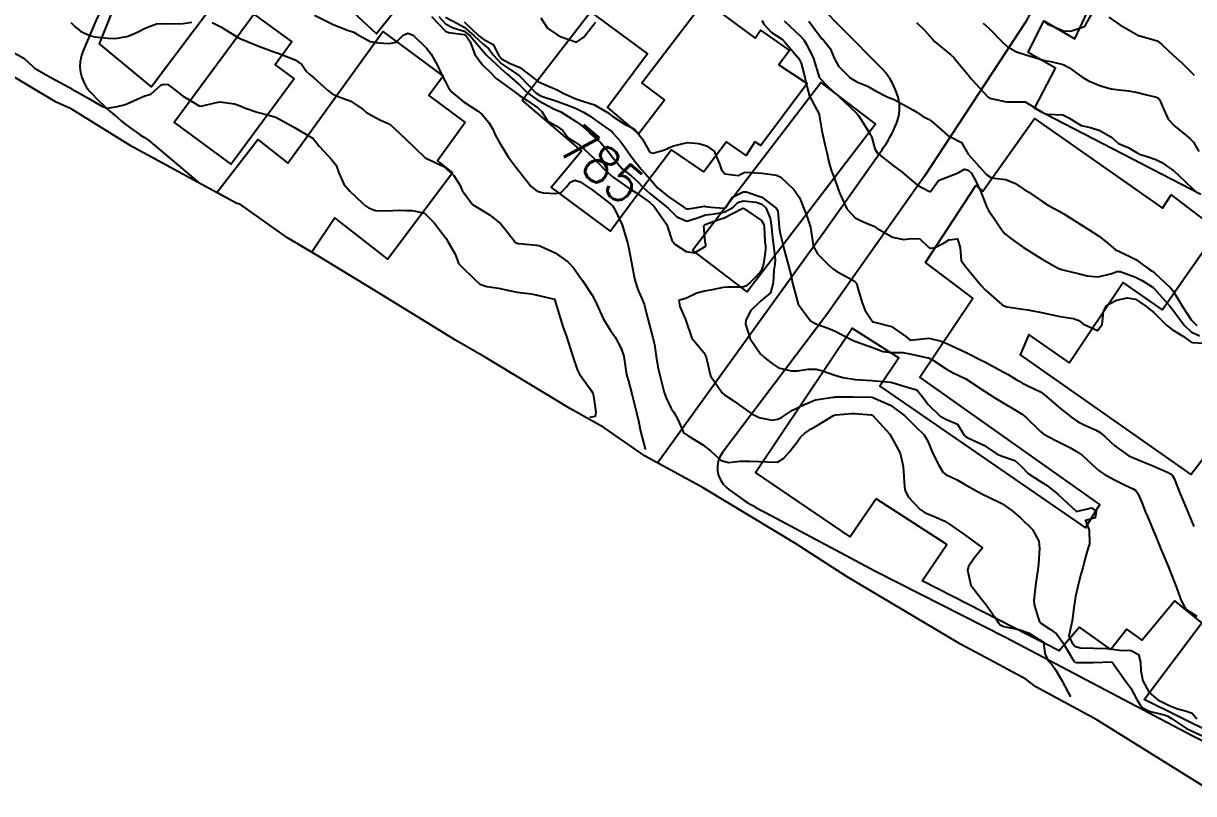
# Model space of a CAD drawing. Header units: metres. Extents: x 307586 to 320046, y 7427249 to 7434250.
# Drawn here: x 316941.9 to 317066.9, y 7431987.6 to 7432069.8 of the extents above; entities that cross this region are included whole.
import ezdxf
from ezdxf.enums import TextEntityAlignment as Align

# ---------------------------------------------------------------- set-up
doc = ezdxf.new("R2010")
doc.units = ezdxf.units.M
doc.header["$MEASUREMENT"] = 0
for name, color, linetype in [('Area', 45, 'Continuous'), ('Cotas', 45, 'Continuous'), ('Curvas de Nivel 1m', 11, 'Continuous'), ('Curvas de Nivel 5m', 15, 'Continuous'), ('Edificações', 30, 'Continuous'), ('Vias Primárias', 230, 'Continuous')]:
    doc.layers.add(name, color=color, linetype=linetype)
doc.styles.add('Style-STANDARD', font='STANDARD.shx')

msp = doc.modelspace()

# ---------------------------------------------------------------- linework, layer by layer
at = {"layer": 'Area'}
msp.add_polyline3d([(317069.2, 7431987.56, 785.08), (317056.58, 7431995.44, 785.85), (317050.06, 7431998.98, 786.12), (317048.99, 7431999.77, 786.21), (317045.14, 7432001.86, 786.24), (317042.02, 7432003.52, 786.5), (317029.9, 7432010.72, 789.77), (317024.38, 7432014.27, 786.41), (317014.54, 7432020.2, 786.03), (317008.35, 7432023.61, 789.22), (317003.93, 7432026.66, 794.63), (317000.35, 7432028.66, 787.97), (316991.35, 7432034.1, 792.26), (316988.1, 7432036, 792.5), (316979.94, 7432041, 788.92), (316973.58, 7432044.89, 789.12), (316970.15, 7432046.9, 792.29), (316965.11, 7432050.47, 790.76), (316964.66, 7432050.62, 790.86), (316953.53, 7432056.67, 788.49), (316947.04, 7432060.68, 787.65), (316945.45, 7432061.39, 787.62), (316933.74, 7432068.39, 788.11)], dxfattribs=at)
at = {"layer": 'Curvas de Nivel 1m', "flags": 128}
for points, elevation in [([(316947.01, 7432069.92), (316947.48, 7432069.46), (316948.05, 7432068.98), (316949, 7432068.5), (316949.58, 7432068.38), (316950.99, 7432068.24), (316951.74, 7432068.19), (316953, 7432068.41), (316953.37, 7432068.55), (316954.19, 7432068.91), (316954.72, 7432069.18), (316955.01, 7432069.35), (316956.14, 7432069.76), (316957.01, 7432069.79), (316957.9, 7432069.75), (316959.01, 7432069.8), (316959.92, 7432069.94)], 787), ([(316962.1, 7432069.9), (316963.01, 7432069.46), (316964.05, 7432068.79), (316964.99, 7432068.24), (316965.93, 7432067.83), (316966.98, 7432067.42), (316968.8, 7432066.73), (316968.94, 7432066.69), (316968.97, 7432066.68), (316969.04, 7432066.66), (316970.97, 7432065.93), (316971.67, 7432065.41), (316972.16, 7432064.69), (316972.56, 7432064.3), (316972.95, 7432064), (316974.42, 7432062.67), (316974.93, 7432062.29), (316975.57, 7432062), (316976.92, 7432061.51), (316978.24, 7432060.62), (316978.59, 7432060.31), (316978.9, 7432060.11), (316979.94, 7432059.55), (316980.89, 7432059.11), (316981.22, 7432058.91), (316981.57, 7432058.58), (316982.87, 7432057.37), (316983.71, 7432056.55), (316984.84, 7432055.45), (316986.83, 7432054.52), (316987.89, 7432053.57), (316988.57, 7432052.49), (316988.81, 7432051.96), (316989.9, 7432050.48), (316990.78, 7432049.92), (316991.7, 7432049.38), (316992.76, 7432048.56), (316992.88, 7432048.44), (316993.49, 7432047.7), (316994.49, 7432046.42), (316994.74, 7432046.32), (316994.85, 7432046.31), (316996.74, 7432046.12), (316997.09, 7432046.04), (316998.73, 7432045.32), (317000.08, 7432044.36), (317000.71, 7432043.67), (317001.25, 7432042.9), (317001.63, 7432042.34), (317002.67, 7432040.79), (317002.94, 7432040.32), (317003.18, 7432039.79), (317003.86, 7432038.31), (317004.63, 7432037.02), (317005.15, 7432036.29), (317005.78, 7432035.11), (317006.07, 7432034.29), (317006.32, 7432032.54), (317006.36, 7432032.28), (317006.56, 7432031.6), (317006.91, 7432030.27), (317007.22, 7432028.96), (317007.4, 7432028.27), (317007.61, 7432027.36), (317007.85, 7432026.26), (317008.35, 7432024.37), (317008.37, 7432024.3)], 787), ([(316973.02, 7432070.68), (316975.01, 7432069.7), (316976.57, 7432069.08), (316977.01, 7432068.94), (316977.23, 7432068.86), (316977.61, 7432068.63), (316978.99, 7432067.86), (316979.85, 7432067.75), (316980.99, 7432067.67), (316981.76, 7432067.81), (316982.51, 7432068.57), (316983.01, 7432068.78), (316983.57, 7432068.55), (316984.98, 7432067.16), (316985.48, 7432066.53), (316986.12, 7432065.37), (316986.53, 7432064.52), (316986.94, 7432063.71), (316987.35, 7432062.93), (316987.67, 7432062.51), (316988.92, 7432061.48), (316990.45, 7432060.47), (316990.9, 7432060.11), (316991.64, 7432059.21), (316992.09, 7432058.45), (316992.33, 7432057.9), (316992.87, 7432056.94), (316993.16, 7432056.44), (316993.71, 7432055.57), (316994.56, 7432054.42), (316994.83, 7432054.06), (316996.17, 7432052.41), (316996.81, 7432051.9), (316997.48, 7432051.71), (316998.8, 7432051.64), (316999.39, 7432051.78), (316999.92, 7432052.36), (317000.32, 7432052.85), (317000.82, 7432053.07), (317001.38, 7432052.9), (317002.26, 7432052.33), (317002.81, 7432051.93), (317004.35, 7432050.75), (317004.78, 7432050.41), (317004.89, 7432050.3), (317005.06, 7432050.02), (317005.87, 7432048.29), (317006.39, 7432046.64), (317006.47, 7432046.28), (317006.72, 7432045.04), (317006.87, 7432044.28), (317007.18, 7432042.76), (317007.28, 7432042.27), (317007.54, 7432041.4), (317008.05, 7432040.26), (317008.22, 7432039.82), (317008.64, 7432038.25), (317009.17, 7432036.24), (317009.33, 7432035.53), (317009.53, 7432034.24), (317009.7, 7432033.12), (317009.89, 7432032.24), (317010.36, 7432030.41), (317010.42, 7432030.23), (317010.54, 7432029.88), (317011.08, 7432028.77), (317011.44, 7432028.22), (317011.83, 7432027.52), (317012.38, 7432026.2), (317012.5, 7432026.04), (317012.93, 7432025.76), (317014.48, 7432024.82), (317015.3, 7432024.17), (317016.46, 7432023.13), (317017.22, 7432022.91), (317018.46, 7432023.05), (317019.51, 7432023.07), (317020.46, 7432023.04), (317021.36, 7432022.99), (317022.46, 7432022.96), (317023.16, 7432023.38), (317023.74, 7432024.07), (317024.06, 7432024.48), (317024.49, 7432025.03), (317024.94, 7432025.61), (317025.37, 7432026.05), (317026.05, 7432026.51), (317026.51, 7432026.78), (317028.44, 7432027.93), (317028.52, 7432027.98), (317028.55, 7432027.99), (317028.73, 7432028.01), (317030.37, 7432028.14), (317030.52, 7432028.15), (317030.68, 7432028.14), (317032.52, 7432028), (317032.62, 7432027.96), (317034.07, 7432026.38), (317034.47, 7432025.94), (317034.5, 7432025.89), (317035.56, 7432023.93), (317035.9, 7432022.49), (317035.94, 7432021.93), (317036.03, 7432020.33), (317036.1, 7432019.92), (317036.42, 7432019.26), (317037.71, 7432017.9), (317038.12, 7432017.61), (317038.4, 7432017.49), (317039.06, 7432017.22), (317040.39, 7432016.61), (317040.85, 7432016.33), (317041.53, 7432015.85), (317042.37, 7432015.26), (317044.35, 7432013.82), (317043.48, 7432012.69), (317042.87, 7432011.83), (317042.74, 7432011.42), (317043.11, 7432009.83), (317044.29, 7432008.28), (317044.69, 7432007.82), (317045.67, 7432006.4), (317046.05, 7432005.8), (317046.26, 7432005.57), (317046.65, 7432005.4), (317048.25, 7432005.07), (317049.28, 7432004.72), (317050.24, 7432004.11), (317050.48, 7432003.99), (317050.86, 7432003.74), (317051, 7432002.51), (317051.36, 7432001.73), (317051.8, 7432001.31), (317052.2, 7432000.74), (317052.81, 7431999.71), (317053.52, 7431998.36), (317053.74, 7431997.92)], 786), ([(316986.31, 7432070.53), (316987.02, 7432069.77), (316987.85, 7432069.34), (316989.01, 7432068.97), (316989.64, 7432068.48), (316990.99, 7432066.87), (316991.18, 7432066.66), (316991.36, 7432066.46), (316992.96, 7432064.94), (316993.58, 7432064.43), (316994.94, 7432063.21), (316995.79, 7432062.41), (316996.92, 7432061.56), (316998.59, 7432060.69), (316998.91, 7432060.56), (316999.33, 7432060.37), (317000.89, 7432059.36), (317001.49, 7432058.94), (317002.2, 7432058.33), (317002.55, 7432057.99), (317002.88, 7432057.69), (317003.6, 7432057.04), (317004.25, 7432056.31), (317004.85, 7432055.51), (317005.89, 7432054.29), (317006.83, 7432053.52), (317007.5, 7432052.95), (317008.15, 7432052.26), (317008.8, 7432051.68), (317010.62, 7432050.23), (317010.78, 7432050.09), (317011.71, 7432049.15), (317012.77, 7432048.68), (317013.93, 7432049.03), (317014.77, 7432049.35), (317015.49, 7432049.45), (317016.78, 7432049.66), (317017.7, 7432050.15), (317018.24, 7432050.69), (317018.79, 7432050.88), (317020.19, 7432050.72), (317020.79, 7432050.51), (317021.24, 7432050.1), (317021.7, 7432049.02), (317021.84, 7432048.09), (317021.91, 7432047.24), (317022.04, 7432046.09), (317022.23, 7432044.58), (317022.2, 7432044.09), (317022.06, 7432043.45), (317021.99, 7432042.09), (317021.73, 7432041.04), (317020.66, 7432040.14), (317020.65, 7432040.13), (317020.61, 7432040.11), (317019.63, 7432039.14), (317019.09, 7432038.13), (317019.06, 7432037.7), (317019.55, 7432036.12), (317020.6, 7432034.56), (317021.11, 7432034.1), (317021.95, 7432033.45), (317022.58, 7432033.03), (317023.93, 7432032.71), (317024.58, 7432032.71), (317025.74, 7432032.89), (317026.58, 7432032.89), (317027.27, 7432032.72), (317028.58, 7432032.25), (317029.45, 7432032), (317030.57, 7432031.81), (317030.76, 7432031.79), (317032.57, 7432031.67), (317032.88, 7432031.65), (317034.57, 7432031.5), (317035.18, 7432031.32), (317036.56, 7432030.9), (317037.33, 7432030.68), (317037.97, 7432029.9), (317038.54, 7432029.1), (317039.83, 7432027.88), (317040.52, 7432027.52), (317041.68, 7432027.01), (317042.41, 7432025.84), (317042.5, 7432025.72), (317042.78, 7432025.56), (317044.49, 7432024.76), (317045.91, 7432023.81), (317046.47, 7432023.58), (317047.81, 7432023.12), (317048.46, 7432022.58), (317049.22, 7432021.76), (317050.44, 7432020.95), (317051.2, 7432020.49), (317052.19, 7432019.72), (317052.43, 7432019.51), (317054.4, 7432017.7), (317056.01, 7432018.09), (317056.4, 7432017.82), (317056.48, 7432017.68), (317056.4, 7432017.01), (317055.35, 7432016.73), (317055.75, 7432015.69), (317055.8, 7432014.25), (317055.62, 7432013.69), (317055.33, 7432012.7), (317055.06, 7432011.69), (317054.91, 7432011.12), (317054.54, 7432009.7), (317054.49, 7432009.52), (317054.3, 7432008.61), (317054.17, 7432007.82), (317054.15, 7432007.7), (317053.95, 7432006.02), (317053.85, 7432005.7), (317053.58, 7432004.37), (317053.88, 7432003.7), (317054.23, 7432003.31), (317054.8, 7432003.12), (317056.23, 7432003.08), (317057.63, 7432003.06), (317058.23, 7432003), (317058.98, 7432002.89), (317060.23, 7432002.84), (317061.01, 7432002.41), (317061.23, 7432001.61), (317061.28, 7432000.69), (317061.48, 7431999.61), (317062.17, 7431998.35), (317063.09, 7431997.59), (317064.16, 7431997.04), (317065.09, 7431996.64), (317066.15, 7431996.38), (317066.73, 7431996.14), (317067.23, 7431995.54)], 784), ([(316987.02, 7432070.48), (316988.31, 7432069.79), (316989.01, 7432069.42), (316990.09, 7432068.48), (316990.99, 7432067.62), (316991.64, 7432067.11), (316992.11, 7432066.45), (316992.97, 7432065.53), (316994.61, 7432064.42), (316994.95, 7432064.16), (316996.68, 7432062.4), (316996.93, 7432062.2), (316997.28, 7432062.04), (316998.92, 7432061.51), (317000.26, 7432061.01), (317000.91, 7432060.74), (317001.77, 7432060.34), (317002.47, 7432059.9), (317002.9, 7432059.59), (317004.7, 7432058.3), (317004.8, 7432058.22), (317004.88, 7432058.13), (317005.73, 7432057.15), (317006.39, 7432056.28), (317006.85, 7432055.61), (317007.91, 7432054.26), (317008.35, 7432053.78), (317008.82, 7432053.2), (317009.65, 7432052.24), (317010.8, 7432051.33), (317012.46, 7432050.2), (317012.64, 7432050.06), (317012.78, 7432050), (317012.96, 7432050.02), (317014.07, 7432050.19), (317014.68, 7432050.28), (317014.78, 7432050.27), (317015.34, 7432050.17), (317016.78, 7432050.08), (317016.94, 7432050.16), (317017.68, 7432051.26), (317018.81, 7432051.81), (317019.12, 7432051.81), (317020.8, 7432051.27), (317022.34, 7432050.09), (317022.49, 7432049.79), (317022.66, 7432048.08), (317022.66, 7432047.98), (317022.76, 7432047.37), (317023.07, 7432046.08), (317023.18, 7432045.64), (317023.61, 7432044.07), (317023.91, 7432042.86), (317024.07, 7432042.07), (317024.59, 7432040.13), (317024.61, 7432040.06), (317024.66, 7432039.82), (317025.99, 7432038.05), (317026.64, 7432037.69), (317027.88, 7432037.26), (317028.63, 7432036.94), (317030.46, 7432035.99), (317030.62, 7432035.91), (317030.74, 7432035.87), (317032.61, 7432035.2), (317033.76, 7432034.79), (317034.6, 7432034.68), (317035.85, 7432034.68), (317036.6, 7432034.52), (317038.35, 7432034.14), (317038.6, 7432034.09), (317039.02, 7432033.89), (317040.58, 7432032.86), (317041.22, 7432032.5), (317042.57, 7432031.84), (317044.56, 7432030.53), (317045.68, 7432029.81), (317046.55, 7432029.28), (317047.72, 7432028.6), (317048.53, 7432028.12), (317048.98, 7432027.77), (317050.51, 7432026.25), (317050.79, 7432026.03), (317051.29, 7432025.74), (317052.49, 7432025.13), (317053.67, 7432024.52), (317054.48, 7432024.07), (317055.01, 7432023.69), (317056.46, 7432022.36), (317056.82, 7432022.04), (317057.36, 7432021.67), (317058.06, 7432021.27), (317058.45, 7432021.07), (317059.58, 7432020.5), (317060.44, 7432020.1), (317060.73, 7432019.92), (317060.96, 7432019.62), (317061.38, 7432018.66), (317061.78, 7432017.61), (317061.96, 7432017.17), (317062.39, 7432016.13), (317062.61, 7432015.6), (317062.78, 7432015.19), (317063.45, 7432013.59), (317064.25, 7432011.66), (317064.29, 7432011.58), (317064.33, 7432011.46), (317065.07, 7432009.57), (317065.49, 7432008.37), (317065.88, 7432007.56), (317066.28, 7432007.13), (317067.24, 7432006.52)], 783), ([(316989.02, 7432069.98), (316990.57, 7432068.47), (316991, 7432068.15), (316992.1, 7432067.56), (316992.66, 7432066.44), (316992.98, 7432066.04), (316993.84, 7432065.56), (316994.96, 7432065.11), (316995.86, 7432064.41), (316996.94, 7432063.57), (316997.78, 7432063.23), (316998.94, 7432062.72), (316999.57, 7432062.36), (317000.92, 7432061.75), (317001.8, 7432061.46), (317002.91, 7432061.11), (317004.31, 7432060.31), (317004.9, 7432059.88), (317006.14, 7432059.04), (317006.89, 7432058.68), (317007.16, 7432058.55), (317007.42, 7432058.27), (317008.06, 7432057.45), (317008.73, 7432056.25), (317008.86, 7432056.07), (317009.16, 7432055.94), (317010.19, 7432056.24), (317010.67, 7432056.43), (317010.87, 7432056.51), (317011.38, 7432056.74), (317012.87, 7432057.1), (317014.07, 7432056.99), (317014.87, 7432056.73), (317015.71, 7432056.17), (317016.3, 7432054.71), (317016.48, 7432054.16), (317016.83, 7432053.73), (317018.26, 7432053.57), (317018.83, 7432053.87), (317019.03, 7432053.93), (317020.83, 7432053.81), (317022.35, 7432053.61), (317022.83, 7432053.38), (317024.23, 7432052.07), (317024.8, 7432051.21), (317025.29, 7432050.05), (317025.61, 7432049.21), (317026, 7432048.05), (317026.2, 7432046.59), (317026.29, 7432046.04), (317026.73, 7432045.2), (317027.92, 7432044.02), (317028.35, 7432043.65), (317028.71, 7432043.37), (317030.06, 7432042.64), (317030.7, 7432042.27), (317030.85, 7432042.14), (317030.94, 7432041.99), (317031.01, 7432041.66), (317031.52, 7432039.98), (317031.82, 7432039.14), (317032.6, 7432037.96), (317032.63, 7432037.94), (317032.64, 7432037.94), (317032.67, 7432037.93), (317034.64, 7432037.43), (317036.16, 7432036.39), (317036.62, 7432035.98), (317036.67, 7432035.97), (317038.63, 7432036.18), (317039.95, 7432035.88), (317040.62, 7432035.6), (317041.09, 7432035.39), (317042.61, 7432034.66), (317044.3, 7432033.82), (317044.59, 7432033.67), (317044.92, 7432033.49), (317046.58, 7432032.59), (317047.09, 7432032.3), (317047.95, 7432031.78), (317048.35, 7432031.56), (317048.57, 7432031.44), (317049.21, 7432031.12), (317050.56, 7432030.46), (317050.97, 7432030.16), (317051.44, 7432029.74), (317052.54, 7432028.78), (317053.88, 7432027.71), (317054.52, 7432027.29), (317055.3, 7432026.91), (317056.51, 7432026.36), (317056.94, 7432026.11), (317057.46, 7432025.67), (317058.49, 7432024.71), (317060, 7432023.63), (317060.47, 7432023.41), (317061.75, 7432022.9), (317062.46, 7432022.61), (317064.2, 7432021.84), (317064.45, 7432021.71), (317064.61, 7432021.58), (317064.83, 7432021.2), (317065.48, 7432019.57), (317066.25, 7432017.72), (317066.31, 7432017.56), (317066.4, 7432017.35), (317066.93, 7432016.1)], 782), ([(316997.19, 7432070.4), (316997.91, 7432069.29), (316999, 7432068.57), (316999.36, 7432068.37), (317001, 7432067.8), (317001.78, 7432068.34), (317003.02, 7432069.94)], 781), ([(317020.81, 7432070.11), (317021.02, 7432069.74), (317021.79, 7432068.87), (317023, 7432068.1), (317023.02, 7432068.08), (317023.3, 7432067.78), (317024.76, 7432066.06), (317024.98, 7432065.57), (317025.38, 7432064.06), (317025.5, 7432063.5), (317025.88, 7432062.05), (317026.9, 7432060.1), (317026.93, 7432060.04), (317027.2, 7432058.35), (317027.26, 7432058.03), (317027.56, 7432056.72), (317027.75, 7432056.03), (317027.99, 7432054.88), (317028.23, 7432054.02), (317028.42, 7432053.61), (317028.82, 7432052.53), (317028.99, 7432052.01), (317029.09, 7432051.72), (317029.87, 7432050), (317030.77, 7432049.04), (317031.47, 7432048.68), (317032.76, 7432048.14), (317033.06, 7432047.96), (317034.75, 7432047), (317035.95, 7432046.73), (317036.75, 7432046.83), (317037.67, 7432046.82), (317038.64, 7432045.89), (317038.74, 7432045.82), (317038.83, 7432045.8), (317039.29, 7432045.88), (317040.26, 7432046.36), (317040.75, 7432046.68), (317041.7, 7432046.81), (317041.98, 7432045.85), (317042.09, 7432044.48), (317042.53, 7432043.84), (317042.61, 7432043.74), (317042.71, 7432043.63), (317044.21, 7432041.82), (317044.69, 7432041.34), (317046.43, 7432039.8), (317046.67, 7432039.64), (317046.94, 7432039.53), (317048.67, 7432039.3), (317049.21, 7432039.22), (317050.66, 7432038.93), (317051.67, 7432038.72), (317052.65, 7432038.52), (317054.08, 7432038.28), (317054.65, 7432038.09), (317055.16, 7432037.69), (317056.64, 7432037), (317057.13, 7432037.67), (317057.28, 7432039.06), (317057.59, 7432039.67), (317058.68, 7432040.26), (317059.83, 7432040.49), (317060.68, 7432040.37), (317061.14, 7432040.08), (317061.8, 7432039.61), (317062.66, 7432038.94), (317064, 7432037.59), (317064.64, 7432037.07), (317065.82, 7432036.38), (317066.63, 7432035.78), (317066.79, 7432035.72), (317068.62, 7432035.62)], 781), ([(317025.8, 7432070.05), (317027.01, 7432068.4), (317027.17, 7432068.21), (317027.37, 7432068.03), (317028.09, 7432067.12), (317028.54, 7432066.02), (317028.97, 7432065.23), (317030.22, 7432064), (317030.95, 7432063.58), (317032.09, 7432063.11), (317032.94, 7432062.61), (317034.26, 7432061.95), (317034.93, 7432061.67), (317035.49, 7432061.36), (317036.91, 7432060.59), (317037.33, 7432060.33), (317037.96, 7432059.9), (317038.59, 7432059.58), (317038.91, 7432059.37), (317040.63, 7432057.87), (317040.88, 7432057.73), (317042.1, 7432057.08), (317042.83, 7432055.84), (317042.86, 7432055.81), (317044.65, 7432053.82), (317044.83, 7432053.64), (317045.31, 7432053.33), (317046.83, 7432053.14), (317047.8, 7432052.76), (317048.82, 7432052.09), (317049.29, 7432051.77), (317050.8, 7432050.74), (317051.41, 7432050.35), (317052.6, 7432049.72), (317052.79, 7432049.62), (317053.03, 7432049.48), (317054.77, 7432048.37), (317055.84, 7432047.69), (317056.76, 7432047.11), (317057.58, 7432046.49), (317058.54, 7432045.65), (317058.74, 7432045.57), (317058.86, 7432045.53), (317060.73, 7432044.61), (317062.08, 7432043.61), (317062.46, 7432043.35), (317062.71, 7432043.18), (317064.45, 7432041.58), (317064.69, 7432041.28), (317065.72, 7432039.57), (317066.65, 7432038.17), (317067.24, 7432037.55)], 779), ([(317037.31, 7432069.92), (317038.18, 7432069.07), (317039.01, 7432068.11), (317039.23, 7432067.89), (317040.99, 7432066.45), (317041.28, 7432066.16), (317041.53, 7432065.86), (317042.96, 7432064.13), (317043.2, 7432063.84), (317044.93, 7432061.96), (317045.12, 7432061.82), (317046.93, 7432061.42), (317048.6, 7432061.44), (317048.93, 7432061.43), (317049.79, 7432060.89), (317050.92, 7432060.21), (317051.27, 7432060.1), (317052.92, 7432060.03), (317053.58, 7432059.71), (317054.9, 7432058.89), (317055.9, 7432058.68), (317056.89, 7432058.37), (317058.14, 7432057.66), (317058.52, 7432057.3), (317058.88, 7432056.99), (317059.98, 7432056.53), (317060.87, 7432055.98), (317061.1, 7432055.86), (317061.83, 7432055.62), (317062.86, 7432055.27), (317063.5, 7432054.94), (317064.84, 7432054.02), (317065.34, 7432053.57), (317066.82, 7432052.14), (317067.13, 7432051.87)], 778), ([(317051.03, 7432069.93), (317051.27, 7432069.75), (317053.02, 7432069.01), (317053.77, 7432068.97), (317055.03, 7432069.39), (317055.24, 7432069.49), (317055.41, 7432069.7), (317055.98, 7432070.76)], 776), ([(317057.84, 7432070.47), (317059.03, 7432069.65), (317061.02, 7432068.51), (317062.53, 7432068.1), (317063.01, 7432067.94), (317063.47, 7432067.6), (317064.24, 7432066.84), (317064.99, 7432066.16), (317065.68, 7432065.57), (317066.96, 7432064.29)], 776), ([(317044.43, 7432069.83), (317045.02, 7432069.29), (317046.51, 7432067.8), (317047, 7432067.35), (317047.98, 7432066.77), (317048.99, 7432066.44), (317050.86, 7432065.88), (317050.98, 7432065.84), (317051.66, 7432065.74), (317052.98, 7432065.43), (317053.59, 7432065.1), (317054.96, 7432064.12), (317055.68, 7432063.69), (317056.95, 7432063.13), (317058.11, 7432062.83), (317058.94, 7432062.72), (317059.96, 7432062.62), (317060.94, 7432062.44), (317061.58, 7432062.26), (317062.94, 7432061.93), (317063.15, 7432061.81), (317063.3, 7432061.6), (317063.59, 7432060.93), (317064.18, 7432059.59), (317064.9, 7432058.82), (317066.46, 7432057.56), (317066.88, 7432057.12), (317067.45, 7432056.13)], 777), ([(316940.97, 7432066.68), (316941.99, 7432066.08), (316942.95, 7432065.19), (316943.13, 7432065.04), (316944.94, 7432064), (316946.78, 7432063), (316946.93, 7432062.92), (316947.09, 7432062.83), (316948.92, 7432061.8), (316950.32, 7432060.96), (316950.9, 7432060.74), (316951.97, 7432060.93), (316952.7, 7432061.13), (316952.91, 7432061.18), (316954.09, 7432061.73), (316954.92, 7432062.07), (316955.55, 7432062.27), (316956.27, 7432062.89), (316956.62, 7432063.2), (316956.94, 7432063.32), (316957.35, 7432063.29), (316957.93, 7432062.86), (316958.92, 7432062.06), (316960.72, 7432061.01), (316960.91, 7432060.98), (316962.38, 7432061.34), (316962.91, 7432061.44), (316964.47, 7432061.23), (316964.91, 7432061.08), (316965.67, 7432060.77), (316966.9, 7432060.32), (316968.17, 7432060.02), (316968.89, 7432059.78), (316970.88, 7432058.71), (316972.87, 7432057.53), (316973.58, 7432056.67), (316974.84, 7432055.29), (316975.33, 7432054.66), (316975.62, 7432053.85), (316976.16, 7432052.65), (316976.8, 7432051.88), (316978.15, 7432050.62), (316978.48, 7432050.32), (316978.78, 7432050.11), (316979.53, 7432049.84), (316980.77, 7432049.79), (316982.07, 7432049.87), (316982.78, 7432049.83), (316983.51, 7432049.82), (316984.77, 7432049.56), (316985.81, 7432048.53), (316986.75, 7432047.32), (316987.08, 7432046.85), (316987.28, 7432046.51), (316988.04, 7432045.18), (316988.3, 7432044.5), (316988.4, 7432044.18), (316988.71, 7432043.85), (316990.11, 7432042.48), (316990.69, 7432041.98), (316991.42, 7432041.72), (316992.68, 7432041.52), (316993.82, 7432041.28), (316994.67, 7432041.1), (316996.16, 7432040.92), (316996.67, 7432040.84), (316998.66, 7432040.37), (316999.25, 7432038.36), (316999.55, 7432037.45), (316999.92, 7432036.36), (317000.59, 7432034.35), (317001.07, 7432032.84), (317001.33, 7432032.34), (317002.55, 7432030.68), (317002.74, 7432030.32), (317002.81, 7432030.05), (317003.08, 7432028.31), (317003, 7432027.84), (317002.39, 7432027.74)], 788)]:
    msp.add_lwpolyline(points, dxfattribs=dict(at, elevation=elevation))
at = {"layer": 'Curvas de Nivel 5m', "flags": 128}
for points, elevation in [([(316985.52, 7432070.54), (316987.01, 7432068.98), (316987.33, 7432068.83), (316989, 7432068.63), (316989.22, 7432068.49), (316989.65, 7432067.83), (316990.16, 7432066.48), (316990.97, 7432065.4), (316991.94, 7432064.46), (316992.44, 7432063.94), (316992.94, 7432063.56), (316994.48, 7432062.42), (316994.93, 7432062.11), (316995.75, 7432061.58), (316996.91, 7432060.76), (316997.29, 7432060.39), (316997.92, 7432059.41), (316998.89, 7432058.84), (316999.56, 7432058.36), (317000.11, 7432057.59), (317000.87, 7432057.14), (317001.34, 7432056.81), (317001.87, 7432056.33), (317002.85, 7432055.43), (317003.9, 7432054.31), (317004.82, 7432053.47), (317006.48, 7432052.28), (317006.81, 7432052.07), (317007.33, 7432051.75), (317008.79, 7432050.72), (317009.3, 7432050.24), (317010.63, 7432048.37), (317010.7, 7432048.23), (317010.76, 7432047.97), (317011.19, 7432046.66), (317011.52, 7432046.22), (317012.73, 7432045.46), (317013.62, 7432045.3), (317014.74, 7432045.98), (317014.81, 7432046.11), (317014.8, 7432046.18), (317014.75, 7432046.52), (317014.61, 7432048.18), (317014.67, 7432048.27), (317014.76, 7432048.32), (317016.11, 7432048.82), (317016.77, 7432049.06), (317018.71, 7432050.06), (317018.78, 7432050.09), (317018.88, 7432050.03), (317020.77, 7432048.75), (317021, 7432048.34), (317021.04, 7432048.11), (317021.13, 7432046.49), (317021.17, 7432046.1), (317021.2, 7432045.64), (317020.99, 7432044.11), (317020.71, 7432043.39), (317020.11, 7432042.7), (317019.53, 7432042.12), (317019.07, 7432041.75), (317018.69, 7432041.65), (317017.18, 7432041.66), (317016.68, 7432041.61), (317015.49, 7432041.36), (317014.68, 7432041.21), (317013.85, 7432041.01), (317012.67, 7432040.44), (317012.49, 7432040.38), (317011.92, 7432040.21), (317012.04, 7432039.59), (317012.64, 7432038.2), (317013.33, 7432036.19), (317014.6, 7432034.67), (317014.86, 7432034.18), (317014.92, 7432033.85), (317015.3, 7432032.17), (317016.55, 7432030.37), (317016.8, 7432030.16), (317017.85, 7432029.46), (317018.53, 7432028.96), (317019.73, 7432028.12), (317020.52, 7432027.74), (317021.88, 7432027.45), (317022.52, 7432027.54), (317022.88, 7432027.71), (317023.42, 7432028.07), (317024.08, 7432028.51), (317024.53, 7432028.72), (317025.43, 7432029.15), (317026.54, 7432029.6), (317028.41, 7432029.88), (317028.54, 7432029.91), (317028.64, 7432029.92), (317030.54, 7432029.92), (317032.49, 7432029.9), (317032.54, 7432029.9), (317032.65, 7432029.85), (317034.54, 7432029.06), (317036.06, 7432027.92), (317036.52, 7432027.44), (317037.28, 7432026.68), (317038.1, 7432025.9), (317038.49, 7432025.26), (317039.05, 7432023.88), (317039.69, 7432022.65), (317040.17, 7432021.87), (317040.45, 7432021.65), (317041.65, 7432021.06), (317042.44, 7432020.62), (317043.81, 7432019.83), (317044.43, 7432019.49), (317045.02, 7432019.22), (317046.41, 7432018.54), (317047.5, 7432017.78), (317047.99, 7432017.37), (317048.4, 7432017.01), (317049.68, 7432015.76), (317050.36, 7432014.53), (317050.46, 7432013.75), (317050.34, 7432012.09), (317050.3, 7432011.79), (317050.29, 7432011.75), (317050.05, 7432010.02), (317050.01, 7432009.75), (317049.85, 7432008.2), (317049.88, 7432007.75), (317050.27, 7432006.45), (317050.43, 7432005.91), (317050.57, 7432005.75), (317051.62, 7432005.1), (317052.25, 7432004.63), (317052.95, 7432003.71), (317053.97, 7432001.94), (317054.11, 7432001.7), (317054.21, 7432001.59), (317054.36, 7432001.55), (317056.21, 7432001.55), (317058.18, 7432001.62), (317058.21, 7432001.61), (317059.58, 7431999.64), (317060.18, 7431998.83), (317060.85, 7431997.62), (317061.33, 7431996.79), (317062.15, 7431996.38), (317063.76, 7431995.97), (317064.15, 7431995.82), (317064.54, 7431995.58), (317066.13, 7431994.51), (317068, 7431993.65)], 785), ([(317023.17, 7432070.08), (317025.01, 7432068.39), (317025.27, 7432068.06), (317025.68, 7432067.37), (317026.3, 7432066.05), (317026.93, 7432064.06), (317026.94, 7432064.04), (317026.95, 7432064.01), (317027.9, 7432062.99), (317028.93, 7432062.09), (317029.03, 7432062.01), (317030.91, 7432060.24), (317031.12, 7432059.99), (317031.81, 7432058.89), (317032.38, 7432057.97), (317032.53, 7432057.62), (317032.87, 7432056.4), (317033.13, 7432055.96), (317034.84, 7432054.6), (317035.77, 7432053.93), (317036.82, 7432053.02), (317037.43, 7432052.52), (317038.64, 7432051.89), (317038.78, 7432051.85), (317038.81, 7432051.86), (317038.83, 7432051.87), (317038.84, 7432051.89), (317039.67, 7432053.04), (317040.83, 7432053.49), (317041.75, 7432053.86), (317042.43, 7432054.26), (317042.84, 7432054.14), (317043.14, 7432053.84), (317043.61, 7432053.05), (317044.17, 7432051.83), (317044.8, 7432050.25), (317045.01, 7432049.82), (317045.52, 7432049.08), (317046.38, 7432047.8), (317046.76, 7432047.34), (317047.62, 7432046.66), (317048.74, 7432045.88), (317048.92, 7432045.77), (317050.73, 7432044.64), (317052.29, 7432043.73), (317052.59, 7432043.6), (317052.71, 7432043.56), (317052.92, 7432043.51), (317054.71, 7432043.06), (317055.55, 7432042.84), (317056.7, 7432042.74), (317058.16, 7432043.12), (317058.71, 7432043.33), (317059.05, 7432043.31), (317060.7, 7432042.71), (317061.42, 7432042.34), (317062.57, 7432041.6), (317062.64, 7432041.55), (317062.69, 7432041.49), (317064.41, 7432039.58), (317064.67, 7432039.23), (317065.9, 7432037.57), (317066.64, 7432036.86), (317067.53, 7432036.45)], 780)]:
    msp.add_lwpolyline(points, dxfattribs=dict(at, elevation=elevation))
at = {"layer": 'Edificações'}
for points in [[(316996.78, 7432090.07), (316979.65, 7432068.69), (316970.82, 7432076.92)], [(317067.66, 7432051.54), (317049.92, 7432060.72), (317052.17, 7432065.03), (317049.25, 7432066.69), (317050.91, 7432070.09), (317054.23, 7432068.17), (317056.29, 7432072.61), (317053.23, 7432074.48), (317054.43, 7432076.87), (317063.13, 7432072.69), (317066.85, 7432079.78), (317061.52, 7432082.12), (317065.1, 7432089.78), (317066.85, 7432090.53), (317070.77, 7432088.66)], [(316967.35, 7432078.62), (316955.63, 7432063.02), (316950.08, 7432067.63), (316952.07, 7432072.63)], [(317079.96, 7431988.54), (317061.61, 7431997.6), (317067.79, 7432005.8), (317064.89, 7432008.14), (317061.41, 7432003.94), (317059.77, 7432005.12), (317058.06, 7432002.96), (317054.71, 7432005.32), (317052.53, 7432002.81), (317037.93, 7432010.29), (317040.56, 7432014.16), (317033, 7432019.04), (317030.24, 7432014.98), (317020.12, 7432021.87), (317030.44, 7432037.25), (317035.43, 7432034.1), (317033.4, 7432031.08), (317055.36, 7432015.95), (317056.87, 7432018.45), (317037.68, 7432032.05), (317043.33, 7432040.47), (317038.27, 7432044.28), (317043.66, 7432052.5), (317044.39, 7432051.91), (317049.9, 7432059.66), (317063.57, 7432050.08), (317064.49, 7432051.52), (317069.48, 7432047.71), (317063.57, 7432039.24), (317059.37, 7432042.13), (317053.65, 7432033.58), (317049.31, 7432036.6), (317048.39, 7432034.43), (317066.59, 7432021.64), (317074.11, 7432031.4)]]:
    msp.add_lwpolyline(points, dxfattribs=at)
for points in [[(317014.69, 7432072.23), (317020.1, 7432068.25), (317020.65, 7432069.07), (317023.76, 7432066.91), (317022.62, 7432065.4), (317025.65, 7432063.39), (317020.68, 7432056.76), (317020.04, 7432057.15), (317019.13, 7432055.72), (317017.02, 7432057.15), (317014.59, 7432053.97), (317011.15, 7432056.32), (317007.17, 7432051.03), (317004.62, 7432047.62), (316998.31, 7432052.33), (317001.55, 7432056.21), (316995.19, 7432061.6), (317002.5, 7432071.03), (317008.57, 7432066.56), (317004.33, 7432060.82), (317007.62, 7432058.01), (317010.41, 7432061.64), (317007.98, 7432063.45)], [(316964.76, 7432068.38), (316966.55, 7432070.81), (316970.61, 7432067.83), (316968.82, 7432065.4), (316970.84, 7432063.9), (316964.14, 7432054.79), (316958.05, 7432059.27)], [(317013.4, 7432045.58), (317027.09, 7432063.5), (317032.92, 7432059.05), (317019.23, 7432041.13)]]:
    msp.add_lwpolyline(points, close=True, dxfattribs=at)
at = {"layer": 'Edificações', "elevation": 789.89}
msp.add_lwpolyline([(316972.75, 7432045.38), (316970.15, 7432046.9), (316965.11, 7432050.47), (316964.66, 7432050.62), (316962.6, 7432051.74), (316966.98, 7432057.4), (316970.19, 7432054.89), (316980.34, 7432068.94), (316986.76, 7432064.16), (316985.25, 7432062.12), (316989.1, 7432059.21), (316986.18, 7432055.13), (316987.75, 7432053.85), (316980.87, 7432044.62), (316975.2, 7432049.05)], close=True, dxfattribs=at)
at = {"layer": 'Vias Primárias', "elevation": 788.55}
msp.add_lwpolyline([(317009.64, 7432022.9), (317027.67, 7432047.89), (317033.61, 7432056.28, 0.055934), (317035.17, 7432059.11, 0.165516), (317035.35, 7432061.92, 0.119784), (317033.72, 7432064.89), (317029.31, 7432069.35), (317013.27, 7432085.67), (317002.76, 7432096.11), (316989.58, 7432109.4), (316982.09, 7432117, 0.107037), (316980.31, 7432118.16, 0.217594), (316973.97, 7432117.76, 0.10561), (316971.62, 7432115.78), (316967.53, 7432107.23), (316959.57, 7432090.98), (316952.1, 7432075.26), (316949.68, 7432070.08), (316948.3, 7432066.82, 0.292746), (316949.02, 7432062.58, 0.06727), (316955.29, 7432057.33), (316960.78, 7432052.73)], format="xyb", dxfattribs=at)
msp.add_lwpolyline([(317009.64, 7432022.9), (317027.67, 7432047.89), (317033.61, 7432056.28, 0.055934), (317035.17, 7432059.11, 0.165516), (317035.35, 7432061.92, 0.119784), (317033.72, 7432064.89), (317029.31, 7432069.35), (317013.27, 7432085.67), (317002.76, 7432096.11), (316989.58, 7432109.4), (316982.09, 7432117, 0.107037), (316980.31, 7432118.16, 0.217594), (316973.97, 7432117.76, 0.10561), (316971.62, 7432115.78), (316967.53, 7432107.23), (316959.57, 7432090.98), (316952.1, 7432075.26), (316949.68, 7432070.08), (316948.3, 7432066.82, 0.292746), (316949.02, 7432062.58, 0.06727), (316955.29, 7432057.33), (316960.78, 7432052.73)], format="xyb", dxfattribs=at)
at = {"layer": 'Vias Primárias'}
msp.add_lwpolyline([(317068.07, 7432097.41, 0.248031), (317063.38, 7432096.54), (317057.42, 7432085.78), (317048.94, 7432069.93), (317038.18, 7432053.51), (317027.74, 7432038.72), (317016.6, 7432024, 0.402716), (317017.04, 7432020.24, 0.058652), (317021.18, 7432017.59), (317033, 7432011.27), (317046.83, 7432004.26), (317066.76, 7431993.78, 0.013168), (317076.01, 7431989.23, -0.003983)], format="xyb", dxfattribs=at)
msp.add_lwpolyline([(317068.07, 7432097.41, 0.248031), (317063.38, 7432096.54), (317057.42, 7432085.78), (317048.94, 7432069.93), (317038.18, 7432053.51), (317027.74, 7432038.72), (317016.6, 7432024, 0.402716), (317017.04, 7432020.24, 0.058652), (317021.18, 7432017.59), (317033, 7432011.27), (317046.83, 7432004.26), (317066.76, 7431993.78, 0.013168), (317076.01, 7431989.23, -0.003983)], format="xyb", dxfattribs=at)

# ---------------------------------------------------------------- texts
at = {"layer": 'Cotas', "style": 'Style-STANDARD'}
msp.add_text('785', height=4, rotation=319.7935, dxfattribs=at).set_placement((317003.7, 7432054.72, 785), align=Align.MIDDLE_CENTER)

doc.saveas('drawing.dxf')
